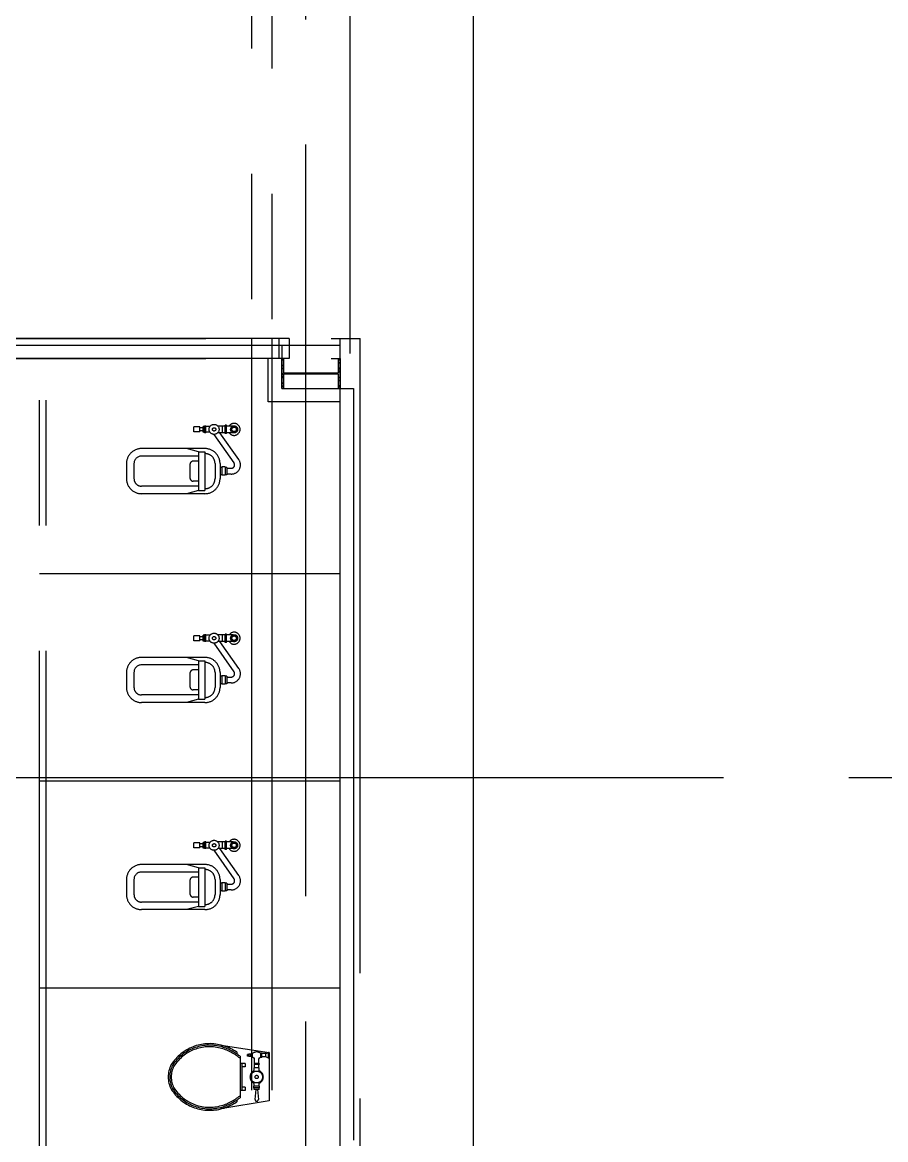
# Model space of a CAD drawing. Extents: x -40736 to 367926, y -65544 to 37405.
# Drawn here: x 353222 to 353738, y -50814 to -50145 of the extents above; entities that cross this region are included whole.
import ezdxf

# ---------------------------------------------------------------- set-up
doc = ezdxf.new("R2010")
doc.units = 0
doc.header["$LTSCALE"] = 600
doc.header["$MEASUREMENT"] = 0
doc.linetypes.add('CENTER2', pattern=[1.125, 0.75, -0.125, 0.125, -0.125])
doc.layers.add('底圖', color=253, linetype='CONTINUOUS')

msp = doc.modelspace()

# ---------------------------------------------------------------- linework, layer by layer
at = {"layer": '底圖', "linetype": 'CENTER2'}
for p, q in [((353358.78956, -49710.83166), (353358.78956, -50334.33166)), ((353370.78956, -49722.83166), (353370.78956, -50334.33166)), ((353391.28956, -51343.33166), (353391.28956, -49743.33166)), ((353417.77425, -50343.33166), (353417.77425, -50048.98847)), ((352881.28957, -50334.33166), (353423.78956, -50334.33166)), ((353381.28956, -50334.33515), (352901.28957, -50334.33174)), ((353358.78956, -50334.33166), (353358.78956, -51297.33166)), ((353370.78956, -50334.33166), (353370.78956, -51297.33166)), ((353375.28948, -50346.33348), (353375.28956, -50334.33511)), ((353381.28956, -50334.33515), (353381.28948, -50346.33352)), ((353411.78956, -51389.33166), (353411.78956, -50334.33166)), ((353423.78956, -51389.33166), (353423.78956, -50334.33166)), ((352405.78957, -50338.33166), (353376.78956, -50338.33166)), ((353231.78956, -50338.33166), (353411.78956, -50338.33166)), ((353231.78956, -50971.35206), (353231.78956, -50343.33166)), ((353235.78956, -50971.35206), (353235.78956, -50343.33166)), ((353376.78956, -50338.33166), (353376.78956, -50364.36706)), ((353368.7378, -50346.33166), (352413.78957, -50346.33166)), ((352881.28957, -50346.33166), (353411.78956, -50346.33166)), ((353381.28948, -50346.33352), (352901.28948, -50346.3301)), ((353368.7378, -50372.36706), (353368.7378, -50346.33166)), ((353376.78956, -50364.36706), (353376.78956, -50346.36706)), ((353376.78956, -50346.36706), (353377.88956, -50346.36706)), ((353376.78957, -50346.38342), (353377.88957, -50347.48342)), ((353376.78957, -50349.91896), (353377.88957, -50351.01896)), ((353377.88956, -50346.36706), (353377.88956, -50355.01706)), ((353410.68956, -50355.01706), (353410.68956, -50346.36706)), ((353410.68956, -50346.36706), (353411.78956, -50346.36706)), ((353410.68957, -50346.69585), (353411.78957, -50347.79585)), ((353410.68957, -50348.46362), (353411.78957, -50349.56362)), ((353411.78956, -50346.36706), (353411.78956, -50364.36706)), ((353376.78957, -50351.68673), (353377.88957, -50352.78673)), ((353376.78957, -50355.22226), (353377.88957, -50356.32226)), ((353376.78957, -50356.99003), (353377.88957, -50358.09003)), ((353377.88956, -50355.01706), (353410.68956, -50355.01706)), ((353410.68956, -50355.71706), (353377.88956, -50355.71706)), ((353377.88956, -50355.71706), (353377.88956, -50364.36706)), ((353380.1199, -50355.01706), (353380.8199, -50355.71706)), ((353381.88766, -50355.01706), (353382.58766, -50355.71706)), ((353385.4232, -50355.01706), (353386.1232, -50355.71706)), ((353387.19097, -50355.01706), (353387.89097, -50355.71706)), ((353390.7265, -50355.01706), (353391.4265, -50355.71706)), ((353392.49427, -50355.01706), (353393.19427, -50355.71706)), ((353396.0298, -50355.01706), (353396.7298, -50355.71706)), ((353397.79757, -50355.01706), (353398.49757, -50355.71706)), ((353401.3331, -50355.01706), (353402.0331, -50355.71706)), ((353403.10087, -50355.01706), (353403.80087, -50355.71706)), ((353406.6364, -50355.01706), (353407.3364, -50355.71706)), ((353408.40417, -50355.01706), (353409.10417, -50355.71706)), ((353410.68956, -50364.36706), (353410.68956, -50355.71706)), ((353410.68957, -50351.99915), (353411.78957, -50353.09915)), ((353410.68957, -50353.76692), (353411.78957, -50354.86692)), ((353376.78957, -50360.52556), (353377.88957, -50361.62556)), ((353376.78957, -50362.29333), (353377.88957, -50363.39333)), ((353410.68957, -50357.30245), (353411.78957, -50358.40245)), ((353410.68957, -50359.07022), (353411.78957, -50360.17022)), ((353410.68957, -50362.60576), (353411.78957, -50363.70576)), ((353376.78956, -50364.36706), (353419.78957, -50364.36706)), ((353377.88956, -50364.36706), (353376.78956, -50364.36706)), ((353411.78956, -50364.36706), (353410.68956, -50364.36706)), ((353419.78957, -50364.36706), (353419.80593, -50934.33166)), ((353411.78957, -50372.36706), (353368.7378, -50372.36706)), ((353411.80593, -50926.33166), (353411.78957, -50372.36706)), ((353324.19942, -50390.295), (353324.19942, -50387.295)), ((353327.69942, -50387.295), (353324.19942, -50387.295)), ((353327.69942, -50390.295), (353324.19942, -50390.295)), ((353327.69942, -50390.295), (353327.69942, -50387.295)), ((353329.69942, -50387.895), (353327.69942, -50387.895)), ((353329.69942, -50389.695), (353327.69942, -50389.695)), ((353329.69942, -50390.545), (353329.69942, -50387.045)), ((353330.49942, -50387.045), (353329.69942, -50387.045)), ((353330.49942, -50390.795), (353330.49942, -50386.795)), ((353331.29942, -50386.795), (353330.49942, -50386.795)), ((353331.29942, -50390.795), (353331.29942, -50386.795)), ((353333.86272, -50387.045), (353331.29942, -50387.045)), ((353342.89942, -50386.795), (353338.53548, -50386.795)), ((353341.29942, -50390.795), (353341.29942, -50386.795)), ((353342.89942, -50391.295), (353342.89942, -50386.295)), ((353343.69942, -50386.295), (353342.89942, -50386.295)), ((353343.69942, -50391.295), (353343.69942, -50386.295)), ((353347.6591, -50386.795), (353343.69942, -50386.795)), ((353330.49942, -50390.545), (353329.69942, -50390.545)), ((353331.29942, -50390.795), (353330.49942, -50390.795)), ((353333.86272, -50390.545), (353331.29942, -50390.545)), ((353348.23923, -50408.89785), (353336.26353, -50391.79479)), ((353342.89942, -50390.795), (353338.53548, -50390.795)), ((353351.10627, -50406.89034), (353339.83619, -50390.795)), ((353343.69942, -50391.295), (353342.89942, -50391.295)), ((353347.6591, -50390.795), (353343.69942, -50390.795)), ((353330.86497, -50400.295), (353292.86497, -50400.295)), ((353327.06497, -50402.25864), (353319.86497, -50400.295)), ((353327.06497, -50402.25864), (353327.06497, -50425.33136)), ((353327.06497, -50402.25864), (353330.86497, -50402.25864)), ((353330.86497, -50402.25864), (353330.86497, -50425.33136)), ((353283.86497, -50409.295), (353283.86497, -50418.295)), ((353288.36497, -50409.295), (353288.36497, -50418.295)), ((353327.06497, -50404.795), (353292.86497, -50404.795)), ((353321.86497, -50409.795), (353321.86497, -50417.795)), ((353327.06497, -50407.795), (353323.86497, -50407.795)), ((353336.86497, -50409.295), (353336.86497, -50418.295)), ((353339.86497, -50409.295), (353339.86497, -50418.295)), ((353340.86497, -50411.545), (353339.86497, -50411.545)), ((353340.86497, -50416.045), (353339.86497, -50416.045)), ((353340.86497, -50411.295), (353340.86497, -50416.295)), ((353342.86497, -50411.295), (353340.86497, -50411.295)), ((353342.86497, -50416.295), (353340.86497, -50416.295)), ((353342.86497, -50411.295), (353342.86497, -50416.295)), ((353343.86497, -50411.545), (353342.86497, -50411.545)), ((353343.86497, -50416.045), (353342.86497, -50416.045)), ((353343.86497, -50411.545), (353343.86497, -50416.045)), ((353343.86497, -50412.045), (353346.60092, -50412.045)), ((353346.60092, -50415.545), (353343.86497, -50415.545)), ((353327.06497, -50422.795), (353292.86497, -50422.795)), ((353327.06497, -50419.795), (353323.86497, -50419.795)), ((353330.86497, -50427.295), (353292.86497, -50427.295)), ((353327.06497, -50425.33136), (353319.86497, -50427.295)), ((353327.06497, -50425.33136), (353330.86497, -50425.33136)), ((353411.78956, -50475.35206), (353231.78956, -50475.35206)), ((353324.19942, -50515.3154), (353324.19942, -50512.3154)), ((353327.69942, -50512.3154), (353324.19942, -50512.3154)), ((353327.69942, -50515.3154), (353324.19942, -50515.3154)), ((353327.69942, -50515.3154), (353327.69942, -50512.3154)), ((353329.69942, -50512.9154), (353327.69942, -50512.9154)), ((353329.69942, -50514.7154), (353327.69942, -50514.7154)), ((353329.69942, -50515.5654), (353329.69942, -50512.0654)), ((353330.49942, -50512.0654), (353329.69942, -50512.0654)), ((353330.49942, -50515.5654), (353329.69942, -50515.5654)), ((353330.49942, -50515.8154), (353330.49942, -50511.8154)), ((353331.29942, -50511.8154), (353330.49942, -50511.8154)), ((353331.29942, -50515.8154), (353330.49942, -50515.8154)), ((353331.29942, -50515.8154), (353331.29942, -50511.8154)), ((353333.86272, -50512.0654), (353331.29942, -50512.0654)), ((353333.86272, -50515.5654), (353331.29942, -50515.5654)), ((353348.23923, -50533.91825), (353336.26353, -50516.81518)), ((353342.89942, -50511.8154), (353338.53548, -50511.8154)), ((353342.89942, -50515.8154), (353338.53548, -50515.8154)), ((353351.10627, -50531.91074), (353339.83619, -50515.8154)), ((353341.29942, -50515.8154), (353341.29942, -50511.8154)), ((353342.89942, -50516.3154), (353342.89942, -50511.3154)), ((353343.69942, -50511.3154), (353342.89942, -50511.3154)), ((353343.69942, -50516.3154), (353342.89942, -50516.3154)), ((353343.69942, -50516.3154), (353343.69942, -50511.3154)), ((353347.6591, -50511.8154), (353343.69942, -50511.8154)), ((353347.6591, -50515.8154), (353343.69942, -50515.8154)), ((353330.86497, -50525.3154), (353292.86497, -50525.3154)), ((353327.06497, -50529.8154), (353292.86497, -50529.8154)), ((353327.06497, -50527.27903), (353319.86497, -50525.3154)), ((353327.06497, -50527.27903), (353327.06497, -50550.35176)), ((353327.06497, -50527.27903), (353330.86497, -50527.27903)), ((353330.86497, -50527.27903), (353330.86497, -50550.35176)), ((353283.86497, -50534.3154), (353283.86497, -50543.3154)), ((353288.36497, -50534.3154), (353288.36497, -50543.3154)), ((353321.86497, -50534.8154), (353321.86497, -50542.8154)), ((353327.06497, -50532.8154), (353323.86497, -50532.8154)), ((353336.86497, -50534.3154), (353336.86497, -50543.3154)), ((353339.86497, -50534.3154), (353339.86497, -50543.3154)), ((353340.86497, -50536.5654), (353339.86497, -50536.5654)), ((353340.86497, -50536.3154), (353340.86497, -50541.3154)), ((353342.86497, -50536.3154), (353340.86497, -50536.3154)), ((353342.86497, -50536.3154), (353342.86497, -50541.3154)), ((353343.86497, -50536.5654), (353342.86497, -50536.5654)), ((353343.86497, -50536.5654), (353343.86497, -50541.0654)), ((353343.86497, -50537.0654), (353346.60092, -50537.0654)), ((353340.86497, -50541.0654), (353339.86497, -50541.0654)), ((353342.86497, -50541.3154), (353340.86497, -50541.3154)), ((353343.86497, -50541.0654), (353342.86497, -50541.0654)), ((353346.60092, -50540.5654), (353343.86497, -50540.5654)), ((353327.06497, -50547.8154), (353292.86497, -50547.8154)), ((353327.06497, -50550.35176), (353319.86497, -50552.3154)), ((353327.06497, -50544.8154), (353323.86497, -50544.8154)), ((353327.06497, -50550.35176), (353330.86497, -50550.35176)), ((353330.86497, -50552.3154), (353292.86497, -50552.3154)), ((360391.28956, -50597.33166), (332391.28957, -50597.33166)), ((353411.78956, -50599.35206), (353231.78956, -50599.35206)), ((353324.19942, -50639.3154), (353324.19942, -50636.3154)), ((353327.69942, -50636.3154), (353324.19942, -50636.3154)), ((353327.69942, -50639.3154), (353327.69942, -50636.3154)), ((353329.69942, -50636.9154), (353327.69942, -50636.9154)), ((353329.69942, -50639.5654), (353329.69942, -50636.0654)), ((353330.49942, -50636.0654), (353329.69942, -50636.0654)), ((353330.49942, -50639.8154), (353330.49942, -50635.8154)), ((353331.29942, -50635.8154), (353330.49942, -50635.8154)), ((353331.29942, -50639.8154), (353331.29942, -50635.8154)), ((353333.86272, -50636.0654), (353331.29942, -50636.0654)), ((353342.89942, -50635.8154), (353338.53548, -50635.8154)), ((353341.29942, -50639.8154), (353341.29942, -50635.8154)), ((353342.89942, -50640.3154), (353342.89942, -50635.3154)), ((353343.69942, -50635.3154), (353342.89942, -50635.3154)), ((353343.69942, -50640.3154), (353343.69942, -50635.3154)), ((353347.6591, -50635.8154), (353343.69942, -50635.8154)), ((353327.69942, -50639.3154), (353324.19942, -50639.3154)), ((353329.69942, -50638.7154), (353327.69942, -50638.7154)), ((353330.49942, -50639.5654), (353329.69942, -50639.5654)), ((353331.29942, -50639.8154), (353330.49942, -50639.8154)), ((353333.86272, -50639.5654), (353331.29942, -50639.5654)), ((353348.23923, -50657.91825), (353336.26353, -50640.81518)), ((353342.89942, -50639.8154), (353338.53548, -50639.8154)), ((353351.10627, -50655.91074), (353339.83619, -50639.8154)), ((353343.69942, -50640.3154), (353342.89942, -50640.3154)), ((353347.6591, -50639.8154), (353343.69942, -50639.8154)), ((353330.86497, -50649.3154), (353292.86497, -50649.3154)), ((353327.06497, -50651.27903), (353319.86497, -50649.3154)), ((353327.06497, -50651.27903), (353327.06497, -50674.35176)), ((353327.06497, -50651.27903), (353330.86497, -50651.27903)), ((353330.86497, -50651.27903), (353330.86497, -50674.35176)), ((353327.06497, -50653.8154), (353292.86497, -50653.8154)), ((353327.06497, -50656.8154), (353323.86497, -50656.8154)), ((353283.86497, -50658.3154), (353283.86497, -50667.3154)), ((353288.36497, -50658.3154), (353288.36497, -50667.3154)), ((353321.86497, -50658.8154), (353321.86497, -50666.8154)), ((353336.86497, -50658.3154), (353336.86497, -50667.3154)), ((353339.86497, -50658.3154), (353339.86497, -50667.3154)), ((353340.86497, -50660.5654), (353339.86497, -50660.5654)), ((353340.86497, -50660.3154), (353340.86497, -50665.3154)), ((353342.86497, -50660.3154), (353340.86497, -50660.3154)), ((353342.86497, -50660.3154), (353342.86497, -50665.3154)), ((353343.86497, -50660.5654), (353342.86497, -50660.5654)), ((353343.86497, -50660.5654), (353343.86497, -50665.0654)), ((353343.86497, -50661.0654), (353346.60092, -50661.0654)), ((353346.60092, -50664.5654), (353343.86497, -50664.5654)), ((353327.06497, -50668.8154), (353323.86497, -50668.8154)), ((353340.86497, -50665.0654), (353339.86497, -50665.0654)), ((353342.86497, -50665.3154), (353340.86497, -50665.3154)), ((353343.86497, -50665.0654), (353342.86497, -50665.0654)), ((353327.06497, -50671.8154), (353292.86497, -50671.8154)), ((353330.86497, -50676.3154), (353292.86497, -50676.3154)), ((353327.06497, -50674.35176), (353319.86497, -50676.3154)), ((353327.06497, -50674.35176), (353330.86497, -50674.35176)), ((353411.78956, -50723.35206), (353231.78956, -50723.35206)), ((353340.49328, -50757.44288), (353369.29631, -50761.76078)), ((353349.82582, -50761.55693), (353349.82582, -50762.64875)), ((353351.82582, -50764.10783), (353351.82582, -50788.91373)), ((353356.29631, -50764.01078), (353356.29631, -50763.01078)), ((353357.04631, -50763.01078), (353356.29631, -50763.01078)), ((353357.04631, -50764.01078), (353356.29631, -50764.01078)), ((353357.04631, -50764.26078), (353357.04631, -50762.76078)), ((353359.04631, -50762.76078), (353357.04631, -50762.76078)), ((353359.04631, -50764.26078), (353357.04631, -50764.26078)), ((353358.04631, -50764.26078), (353358.04631, -50762.76078)), ((353359.04631, -50764.51078), (353359.04631, -50762.51078)), ((353359.29631, -50762.51078), (353359.04631, -50762.51078)), ((353359.29631, -50764.51078), (353359.04631, -50764.51078)), ((353359.29631, -50764.51078), (353359.29631, -50762.51078)), ((353364.29631, -50764.76078), (353364.29631, -50762.26078)), ((353364.79631, -50762.26078), (353364.29631, -50762.26078)), ((353364.79631, -50764.76078), (353364.29631, -50764.76078)), ((353364.79631, -50764.76078), (353364.79631, -50762.26078)), ((353367.29631, -50762.51078), (353364.79631, -50762.51078)), ((353367.29631, -50764.51078), (353364.79631, -50764.51078)), ((353367.29631, -50762.51078), (353368.79631, -50761.76078)), ((353367.29631, -50764.51078), (353367.29631, -50762.51078)), ((353368.79631, -50765.26078), (353367.29631, -50764.51078)), ((353369.29631, -50761.76078), (353368.79631, -50761.76078)), ((353368.79631, -50765.26078), (353368.79631, -50761.76078)), ((353369.29631, -50761.76078), (353369.29631, -50790.76852)), ((353354.82582, -50768.41078), (353351.82582, -50768.41078)), ((353352.82582, -50768.41078), (353352.82582, -50784.61078)), ((353354.82582, -50770.41078), (353352.82582, -50770.41078)), ((353354.82582, -50768.41078), (353354.82582, -50770.41078)), ((353363.29631, -50768.51078), (353360.29631, -50768.51078)), ((353360.29631, -50768.51078), (353360.29631, -50769.01078)), ((353363.29631, -50769.01078), (353360.29631, -50769.01078)), ((353363.29631, -50771.01078), (353360.29631, -50771.01078)), ((353360.29631, -50773.3485), (353360.29631, -50771.01078)), ((353360.54631, -50768.51078), (353360.54631, -50765.62117)), ((353360.54631, -50771.01078), (353360.54631, -50769.01078)), ((353363.04631, -50768.51078), (353363.04631, -50765.62117)), ((353363.04631, -50771.01078), (353363.04631, -50769.01078)), ((353363.29631, -50768.51078), (353363.29631, -50769.01078)), ((353363.29631, -50773.3485), (353363.29631, -50771.01078)), ((353369.29631, -50765.26078), (353368.79631, -50765.26078)), ((353354.82582, -50784.61078), (353351.82582, -50784.61078)), ((353354.82582, -50782.61078), (353352.82582, -50782.61078)), ((353354.82582, -50782.61078), (353354.82582, -50784.61078)), ((353363.54631, -50782.01078), (353360.04631, -50782.01078)), ((353360.04631, -50783.01078), (353360.04631, -50782.01078)), ((353363.54631, -50783.01078), (353360.04631, -50783.01078)), ((353360.29631, -50782.01078), (353360.29631, -50779.67306)), ((353360.29631, -50784.01078), (353360.29631, -50783.01078)), ((353363.29631, -50784.01078), (353360.29631, -50784.01078)), ((353361.29631, -50784.01078), (353360.79631, -50790.01078)), ((353362.29631, -50784.01078), (353362.79631, -50790.01078)), ((353363.29631, -50782.01078), (353363.29631, -50779.67306)), ((353363.29631, -50784.01078), (353363.29631, -50783.01078)), ((353363.54631, -50783.01078), (353363.54631, -50782.01078)), ((353369.29631, -50790.76852), (353340.27556, -50795.63532)), ((353349.82582, -50790.37282), (353349.82582, -50791.46463))]:
    msp.add_line(p, q, dxfattribs=at)
at = {"layer": '底圖', "color": 253}
msp.add_line((353491.28837, -49843.31765), (353491.28837, -52893.31765), dxfattribs=at)
at = {"layer": '底圖', "linetype": 'CENTER2'}
for centre, major_axis, start_param, end_param in [((353336.29942, -50388.795), (-2.12132, 2.12132), -0.785398163, 5.497787144), ((353336.29942, -50388.795), (-0.70711, 0.70711), -0.785398163, 5.497787144), ((353348.29942, -50388.795), (2.54558, 2.54558), 2.94522546, 8.050348827), ((353348.29942, -50388.795), (-1.48492, 1.48492), -0.785398163, 5.497787144), ((353348.29942, -50388.795), (0.95459, 0.95459), 0.7853981634031777, 7.068583470582764), ((353292.86497, -50409.295), (-6.36396, 6.36396), -0.785398163, 0.785398163), ((353330.86497, -50409.295), (6.36396, 6.36396), 5.497787144, 7.068583471), ((353330.86497, -50409.295), (4.24264, 4.24264), 5.497787144, 7.068583471), ((353292.86497, -50409.295), (-3.18198, 3.18198), -0.785398163, 0.785398163), ((353323.86497, -50409.795), (-1.41421, 1.41421), -0.785398163, 0.785398163), ((353346.60092, -50410.045), (-3.88909, 3.88909), 2.35619449, 4.537856055), ((353346.60092, -50410.045), (1.41421, 1.41421), 3.926990817, 6.108652382), ((353292.86497, -50418.295), (6.36396, 6.36396), 2.35619449, 3.926990817), ((353292.86497, -50418.295), (3.18198, 3.18198), 2.35619449, 3.926990817), ((353323.86497, -50417.795), (-1.41421, 1.41421), 0.785398163, 2.35619449), ((353330.86497, -50418.295), (-6.36396, 6.36396), 2.35619449, 3.926990817), ((353330.86497, -50418.295), (-4.24264, 4.24264), 2.35619449, 3.926990817), ((353336.29942, -50513.8154), (2.12132, 2.12132), 0.7853981633978313, 7.068583470577417), ((353348.29942, -50513.8154), (-2.54558, 2.54558), 1.374429134, 6.4795525), ((353336.29942, -50513.8154), (-0.70711, 0.70711), -0.785398163, 5.497787144), ((353348.29942, -50513.8154), (1.48492, 1.48492), 0.7853981633979923, 7.068583470577579), ((353348.29942, -50513.8154), (0.95459, 0.95459), 0.7853981634002343, 7.068583470579821), ((353292.86497, -50534.3154), (6.36396, 6.36396), 0.785398163, 2.35619449), ((353292.86497, -50534.3154), (-3.18198, 3.18198), -0.785398163, 0.785398163), ((353330.86497, -50534.3154), (-6.36396, 6.36396), 3.926990817, 5.497787144), ((353330.86497, -50534.3154), (4.24264, 4.24264), 5.497787144, 7.068583471), ((353323.86497, -50534.8154), (1.41421, 1.41421), 0.785398163, 2.35619449), ((353346.60092, -50535.0654), (-3.88909, 3.88909), 2.35619449, 4.537856055), ((353346.60092, -50535.0654), (-1.41421, 1.41421), 2.35619449, 4.537856055), ((353292.86497, -50543.3154), (6.36396, 6.36396), 2.35619449, 3.926990817), ((353292.86497, -50543.3154), (3.18198, 3.18198), 2.35619449, 3.926990817), ((353323.86497, -50542.8154), (-1.41421, 1.41421), 0.785398163, 2.35619449), ((353330.86497, -50543.3154), (-6.36396, 6.36396), 2.35619449, 3.926990817), ((353330.86497, -50543.3154), (-4.24264, 4.24264), 2.35619449, 3.926990817), ((353336.29942, -50637.8154), (2.12132, 2.12132), 0.7853981633978313, 7.068583470577417), ((353336.29942, -50637.8154), (-0.70711, 0.70711), -0.785398163, 5.497787144), ((353348.29942, -50637.8154), (-2.54558, 2.54558), 1.374429134, 6.4795525), ((353348.29942, -50637.8154), (1.48492, 1.48492), 0.7853981633979923, 7.068583470577579), ((353348.29942, -50637.8154), (0.95459, 0.95459), 0.7853981634002343, 7.068583470579821), ((353292.86497, -50658.3154), (-6.36396, 6.36396), -0.785398163, 0.785398163), ((353330.86497, -50658.3154), (-6.36396, 6.36396), 3.926990817, 5.497787144), ((353292.86497, -50658.3154), (-3.18198, 3.18198), -0.785398163, 0.785398163), ((353323.86497, -50658.8154), (1.41421, 1.41421), 0.785398163, 2.35619449), ((353330.86497, -50658.3154), (4.24264, 4.24264), 5.497787144, 7.068583471), ((353346.60092, -50659.0654), (-3.88909, 3.88909), 2.35619449, 4.537856055), ((353346.60092, -50659.0654), (-1.41421, 1.41421), 2.35619449, 4.537856055), ((353292.86497, -50667.3154), (6.36396, 6.36396), 2.35619449, 3.926990817), ((353292.86497, -50667.3154), (3.18198, 3.18198), 2.35619449, 3.926990817), ((353323.86497, -50666.8154), (-1.41421, 1.41421), 0.785398163, 2.35619449), ((353330.86497, -50667.3154), (-6.36396, 6.36396), 2.35619449, 3.926990817), ((353330.86497, -50667.3154), (-4.24264, 4.24264), 2.35619449, 3.926990817), ((353333.63592, -50783.81175), (19.26578, 19.26578), 0.530978359, 1.78743106), ((353333.5894, -50783.6991), (-18.552, 18.552), -1.042492267, 0.216650639), ((353333.5894, -50783.6991), (17.90696, 17.90696), 0.528319164, 1.786060772), ((353332.18772, -50788.92592), (-22.37847, 22.37847), -1.454800222, -1.043332171), ((353332.18772, -50788.92592), (-23.02351, 23.02351), -1.357865611, -1.043332171), ((353332.18772, -50788.92592), (21.73344, 21.73344), 0.092286665, 0.527451673), ((353361.79631, -50765.13578), (2.56326, 2.56326), 0.024385409, 1.546410918), ((353361.79631, -50761.88578), (2.56326, 2.56326), 3.165978063, 3.488865689), ((353361.79631, -50761.88578), (-2.56326, 2.56326), 2.794319619, 3.117207244), ((353324.41826, -50776.51078), (-11.02552, 11.02552), 0.292836119, 1.277960208), ((353324.4294, -50776.51358), (10.38836, 10.38836), 1.863823, 2.843674796), ((353324.4294, -50776.51358), (9.74332, 9.74332), 1.866334328, 2.841093149), ((353360.04631, -50765.62117), (0.35355, 0.35355), 5.497787144, 6.630458342), ((353363.54631, -50765.62117), (0.35355, 0.35355), 1.223523292, 2.35619449), ((353361.79631, -50776.51078), (2.82843, 2.82843), 1.169794938, 3.542594042), ((353361.79631, -50776.51078), (2.47487, 2.47487), 0.7853981633977245, 7.068583470577311), ((353361.79631, -50776.51078), (0.70711, 0.70711), 0.7853981634023931, 7.068583470581979), ((353361.79631, -50776.51078), (-2.82843, 2.82843), 2.740591265, 5.113390369), ((353333.56848, -50769.38185), (-19.16023, 19.16023), 1.350152453, 2.606318498), ((353333.58959, -50769.3287), (-18.54794, 18.54794), 1.351390572, 2.605005893), ((353333.58959, -50769.3287), (-17.9029, 17.9029), 1.352815898, 2.604966084), ((353332.18772, -50764.09564), (21.73344, 21.73344), 4.17804826, 4.620102315), ((353332.18772, -50764.09564), (22.37847, 22.37847), 4.178015367, 4.596392876), ((353332.18772, -50764.09564), (23.02351, 23.02351), 4.178015367, 4.499458264), ((353361.79631, -50790.01078), (0.70711, 0.70711), 2.35619449, 5.497787144)]:
    msp.add_ellipse(centre, major_axis=major_axis, ratio=1, start_param=start_param, end_param=end_param, dxfattribs=at)

doc.saveas('drawing.dxf')
